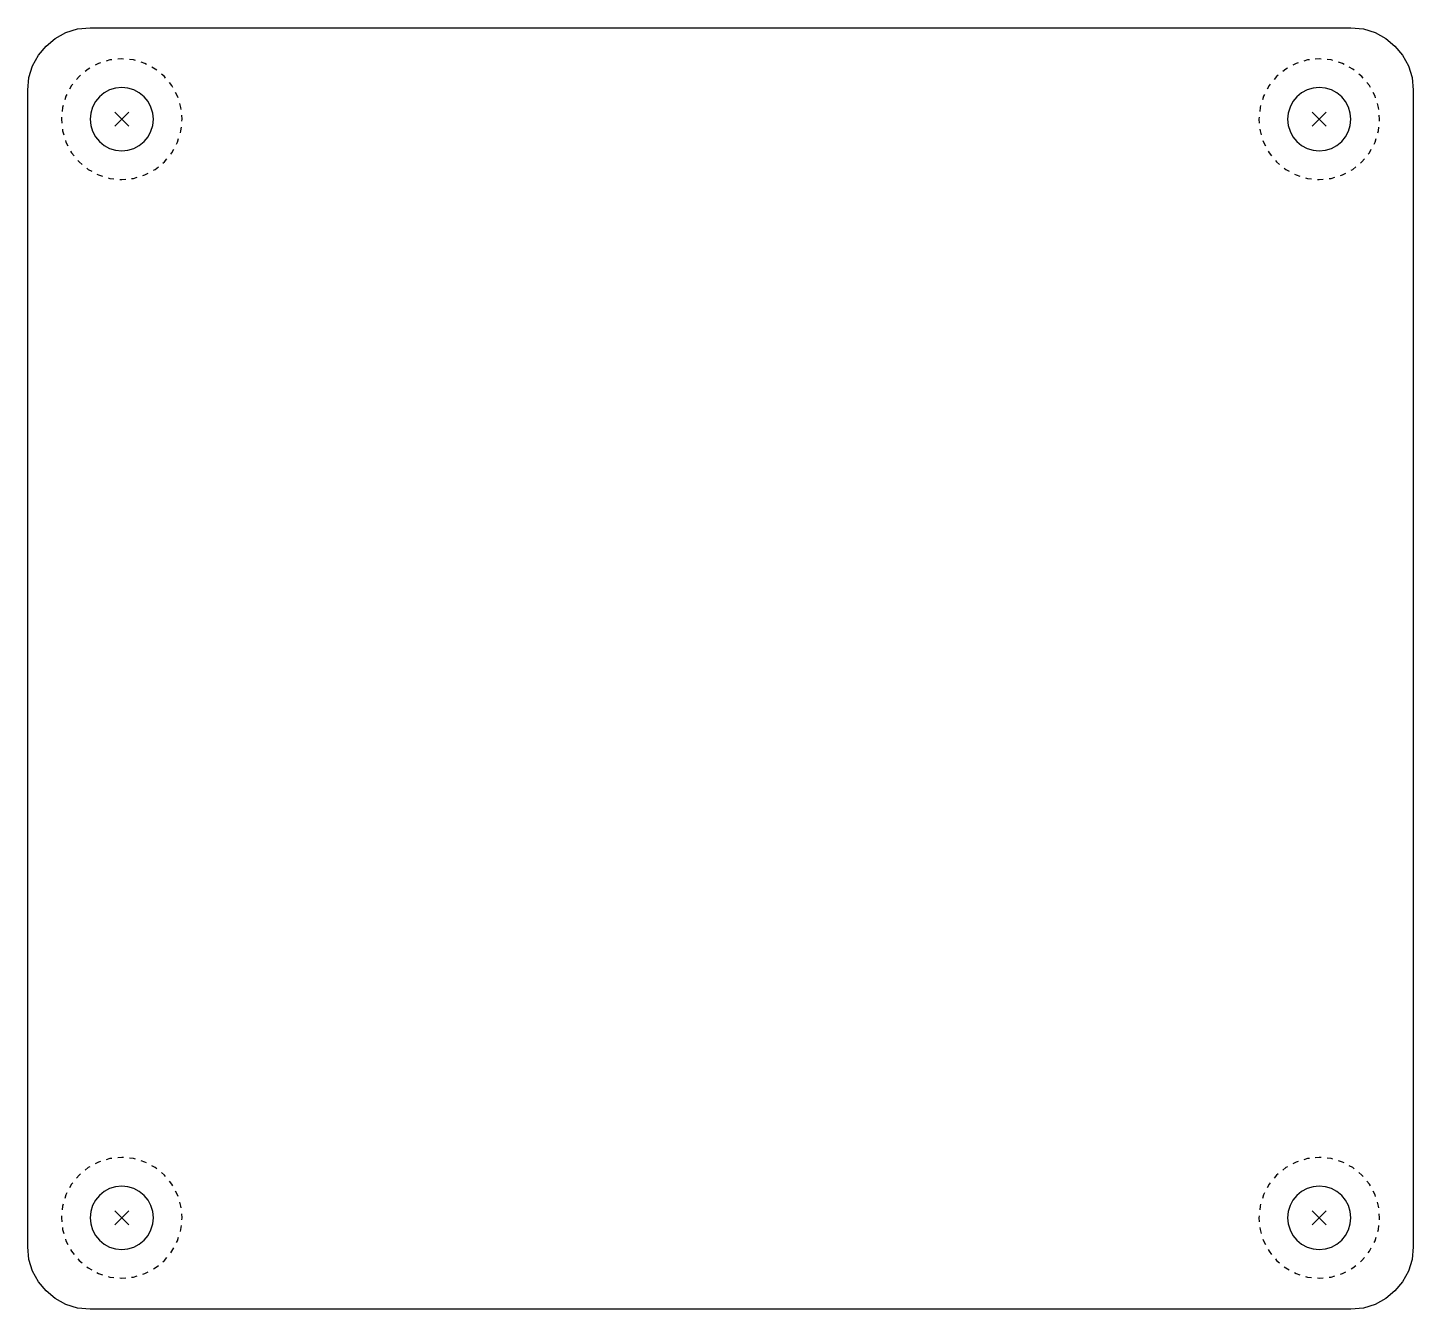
# Model space of a CAD drawing. Extents: x -111.8 to -41.8, y 2.3 to 67.
import ezdxf

# ---------------------------------------------------------------- set-up
doc = ezdxf.new("R2010")
doc.units = 0
for name, pattern in [('NEW_LINE1', [0.5, 0.2, -0.3]), ('NEW_LINE2', [0.5, 0.2, -0.3]), ('NEW_LINE3', [0.5, 0.2, -0.3]), ('NEW_LINE4', [0.5, 0.2, -0.3])]:
    doc.linetypes.add(name, pattern=pattern)
doc.layers.add('LAYER_1', color=7, linetype='CONTINUOUS')

msp = doc.modelspace()

# ---------------------------------------------------------------- linework, layer by layer
at = {"layer": 'LAYER_1', "color": 250}
for points in [[(-108.664, 67.03), (-44.97, 67.03), (-44.337, 66.965), (-43.746, 66.781), (-43.21, 66.489), (-42.743, 66.103), (-42.357, 65.636), (-42.066, 65.101), (-41.881, 64.51), (-41.817, 63.877), (-41.817, 5.438), (-41.881, 4.805), (-42.066, 4.214), (-42.357, 3.678), (-42.743, 3.211), (-43.21, 2.825), (-43.746, 2.534), (-44.337, 2.349), (-44.97, 2.285), (-108.664, 2.285), (-109.297, 2.349), (-109.888, 2.534), (-110.424, 2.825), (-110.891, 3.211), (-111.276, 3.678), (-111.568, 4.214), (-111.752, 4.805), (-111.817, 5.438), (-111.817, 63.877), (-111.752, 64.51), (-111.568, 65.101), (-111.276, 65.636), (-110.891, 66.103), (-110.424, 66.489), (-109.888, 66.781), (-109.297, 66.965), (-108.664, 67.03)], [(-107.067, 64.007), (-107.379, 63.977), (-107.679, 63.886), (-107.956, 63.738), (-108.198, 63.539), (-108.397, 63.296), (-108.545, 63.02), (-108.636, 62.719), (-108.667, 62.407), (-108.636, 62.095), (-108.545, 61.795), (-108.397, 61.518), (-108.198, 61.276), (-107.956, 61.077), (-107.679, 60.929), (-107.379, 60.838), (-107.067, 60.807), (-106.755, 60.838), (-106.455, 60.929), (-106.178, 61.077), (-105.935, 61.276), (-105.736, 61.518), (-105.589, 61.795), (-105.498, 62.095), (-105.467, 62.407), (-105.498, 62.719), (-105.589, 63.02), (-105.736, 63.296), (-105.935, 63.539), (-106.178, 63.738), (-106.455, 63.886), (-106.755, 63.977)], [(-46.567, 64.007), (-46.879, 63.977), (-47.179, 63.886), (-47.456, 63.738), (-47.698, 63.539), (-47.897, 63.296), (-48.045, 63.02), (-48.136, 62.719), (-48.167, 62.407), (-48.136, 62.095), (-48.045, 61.795), (-47.897, 61.518), (-47.698, 61.276), (-47.456, 61.077), (-47.179, 60.929), (-46.879, 60.838), (-46.567, 60.807), (-46.255, 60.838), (-45.955, 60.929), (-45.678, 61.077), (-45.435, 61.276), (-45.236, 61.518), (-45.089, 61.795), (-44.998, 62.095), (-44.967, 62.407), (-44.998, 62.719), (-45.089, 63.02), (-45.236, 63.296), (-45.435, 63.539), (-45.678, 63.738), (-45.955, 63.886), (-46.255, 63.977)], [(-107.067, 8.507), (-107.379, 8.477), (-107.679, 8.386), (-107.956, 8.238), (-108.198, 8.039), (-108.397, 7.796), (-108.545, 7.52), (-108.636, 7.219), (-108.667, 6.907), (-108.636, 6.595), (-108.545, 6.295), (-108.397, 6.018), (-108.198, 5.776), (-107.956, 5.577), (-107.679, 5.429), (-107.379, 5.338), (-107.067, 5.307), (-106.755, 5.338), (-106.455, 5.429), (-106.178, 5.577), (-105.935, 5.776), (-105.736, 6.018), (-105.589, 6.295), (-105.498, 6.595), (-105.467, 6.907), (-105.498, 7.219), (-105.589, 7.52), (-105.736, 7.796), (-105.935, 8.039), (-106.178, 8.238), (-106.455, 8.386), (-106.755, 8.477)], [(-46.567, 8.507), (-46.879, 8.477), (-47.179, 8.386), (-47.456, 8.238), (-47.698, 8.039), (-47.897, 7.796), (-48.045, 7.52), (-48.136, 7.219), (-48.167, 6.907), (-48.136, 6.595), (-48.045, 6.295), (-47.897, 6.018), (-47.698, 5.776), (-47.456, 5.577), (-47.179, 5.429), (-46.879, 5.338), (-46.567, 5.307), (-46.255, 5.338), (-45.955, 5.429), (-45.678, 5.577), (-45.435, 5.776), (-45.236, 6.018), (-45.089, 6.295), (-44.998, 6.595), (-44.967, 6.907), (-44.998, 7.219), (-45.089, 7.52), (-45.236, 7.796), (-45.435, 8.039), (-45.678, 8.238), (-45.955, 8.386), (-46.255, 8.477)]]:
    msp.add_lwpolyline(points, close=True, dxfattribs=at)
at = {"layer": 'LAYER_1', "color": 250, "linetype": 'NEW_LINE1'}
msp.add_lwpolyline([(-107.067, 65.457), (-107.662, 65.399), (-108.234, 65.225), (-108.761, 64.943), (-109.223, 64.564), (-109.603, 64.102), (-109.885, 63.574), (-110.058, 63.002), (-110.117, 62.407), (-110.058, 61.812), (-109.885, 61.24), (-109.603, 60.713), (-109.223, 60.251), (-108.761, 59.871), (-108.234, 59.589), (-107.662, 59.416), (-107.067, 59.357), (-106.472, 59.416), (-105.9, 59.589), (-105.372, 59.871), (-104.91, 60.251), (-104.531, 60.713), (-104.249, 61.24), (-104.075, 61.812), (-104.017, 62.407), (-104.075, 63.002), (-104.249, 63.574), (-104.531, 64.102), (-104.91, 64.564), (-105.372, 64.943), (-105.9, 65.225), (-106.472, 65.399)], close=True, dxfattribs=at)
at = {"layer": 'LAYER_1', "color": 250, "linetype": 'NEW_LINE2'}
msp.add_lwpolyline([(-46.567, 65.457), (-47.162, 65.399), (-47.734, 65.225), (-48.261, 64.943), (-48.723, 64.564), (-49.103, 64.102), (-49.385, 63.574), (-49.558, 63.002), (-49.617, 62.407), (-49.558, 61.812), (-49.385, 61.24), (-49.103, 60.713), (-48.723, 60.251), (-48.261, 59.871), (-47.734, 59.589), (-47.162, 59.416), (-46.567, 59.357), (-45.972, 59.416), (-45.4, 59.589), (-44.872, 59.871), (-44.41, 60.251), (-44.031, 60.713), (-43.749, 61.24), (-43.575, 61.812), (-43.517, 62.407), (-43.575, 63.002), (-43.749, 63.574), (-44.031, 64.102), (-44.41, 64.564), (-44.872, 64.943), (-45.4, 65.225), (-45.972, 65.399)], close=True, dxfattribs=at)
at = {"layer": 'LAYER_1', "color": 250}
for points in [[(-107.42, 62.054), (-106.713, 62.761)], [(-106.713, 62.054), (-107.42, 62.761)], [(-46.92, 62.054), (-46.213, 62.761)], [(-46.213, 62.054), (-46.92, 62.761)], [(-107.42, 6.554), (-106.713, 7.261)], [(-106.713, 6.554), (-107.42, 7.261)], [(-46.92, 6.554), (-46.213, 7.261)], [(-46.213, 6.554), (-46.92, 7.261)]]:
    msp.add_lwpolyline(points, dxfattribs=at)
at = {"layer": 'LAYER_1', "color": 250, "linetype": 'NEW_LINE4'}
msp.add_lwpolyline([(-107.067, 9.957), (-107.662, 9.899), (-108.234, 9.725), (-108.761, 9.443), (-109.223, 9.064), (-109.603, 8.602), (-109.885, 8.074), (-110.058, 7.502), (-110.117, 6.907), (-110.058, 6.312), (-109.885, 5.74), (-109.603, 5.213), (-109.223, 4.751), (-108.761, 4.371), (-108.234, 4.089), (-107.662, 3.916), (-107.067, 3.857), (-106.472, 3.916), (-105.9, 4.089), (-105.372, 4.371), (-104.91, 4.751), (-104.531, 5.213), (-104.249, 5.74), (-104.075, 6.312), (-104.017, 6.907), (-104.075, 7.502), (-104.249, 8.074), (-104.531, 8.602), (-104.91, 9.064), (-105.372, 9.443), (-105.9, 9.725), (-106.472, 9.899)], close=True, dxfattribs=at)
at = {"layer": 'LAYER_1', "color": 250, "linetype": 'NEW_LINE3'}
msp.add_lwpolyline([(-46.567, 9.957), (-47.162, 9.899), (-47.734, 9.725), (-48.261, 9.443), (-48.723, 9.064), (-49.103, 8.602), (-49.385, 8.074), (-49.558, 7.502), (-49.617, 6.907), (-49.558, 6.312), (-49.385, 5.74), (-49.103, 5.213), (-48.723, 4.751), (-48.261, 4.371), (-47.734, 4.089), (-47.162, 3.916), (-46.567, 3.857), (-45.972, 3.916), (-45.4, 4.089), (-44.872, 4.371), (-44.41, 4.751), (-44.031, 5.213), (-43.749, 5.74), (-43.575, 6.312), (-43.517, 6.907), (-43.575, 7.502), (-43.749, 8.074), (-44.031, 8.602), (-44.41, 9.064), (-44.872, 9.443), (-45.4, 9.725), (-45.972, 9.899)], close=True, dxfattribs=at)

doc.saveas('drawing.dxf')
